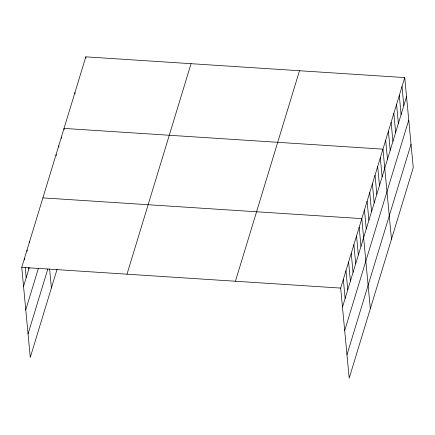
<?xml version="1.0" encoding="UTF-8"?>
<svg xmlns="http://www.w3.org/2000/svg" width="435" height="435" viewBox="0 0 435 435"><rect width="100%" height="100%" fill="white"/><g stroke="black" fill="none" stroke-linecap="round" stroke-linejoin="round"><path stroke-width="0.65" d="M57.067 269.347L30.265 357.418L21.75 267.346L85.809 56.844L404.735 77.582L413.25 167.654L349.191 378.156L340.676 288.084L404.735 77.582M23.55 286.404L29.216 267.797M25.768 309.84L38.41 268.286M28.047 333.982L47.866 268.863M126.998 274.191L191.052 63.689M235.433 281.238L299.492 70.736M342.481 307.143L406.535 96.641M344.694 330.578L408.753 120.076M346.978 354.721L411.037 144.219M42.891 197.881L361.817 218.62L370.332 308.692M21.75 267.346L340.676 288.084M402.011 86.527L403.816 105.585M399.292 95.472L401.092 114.53M396.568 104.422L398.368 123.48M393.844 113.366L395.649 132.425M391.125 122.311L392.925 141.37M388.401 131.261L390.2 150.32M385.676 140.206L387.482 159.264M391.473 239.223L382.958 149.151L64.027 128.417L64.152 129.728M380.315 157.834L382.115 176.893M377.672 166.518L379.472 185.576M375.03 175.202L376.83 194.26M372.387 183.885L374.187 202.944M369.745 192.569L371.544 211.627M367.102 201.253L368.902 220.311M364.459 209.936L366.259 228.995M359.174 227.298L360.974 246.357M356.531 235.982L358.331 255.04M353.889 244.666L355.694 263.724M351.246 253.349L353.051 272.408M348.604 262.033L350.409 281.092M345.961 270.717L347.766 289.775M343.318 279.401L345.124 298.459M85.809 56.844L85.934 58.159M74.918 92.628L75.043 93.944M61.384 137.101L61.509 138.412M58.741 145.779L58.866 147.095M56.099 154.463L56.224 155.779M49.617 269.075L51.401 287.954M29.678 241.294L29.803 242.61M27.035 249.978L27.16 251.294M28.71 267.726L28.835 269.037M24.393 258.662L24.518 259.978M25.197 267.204L26.192 277.72"/></g></svg>
